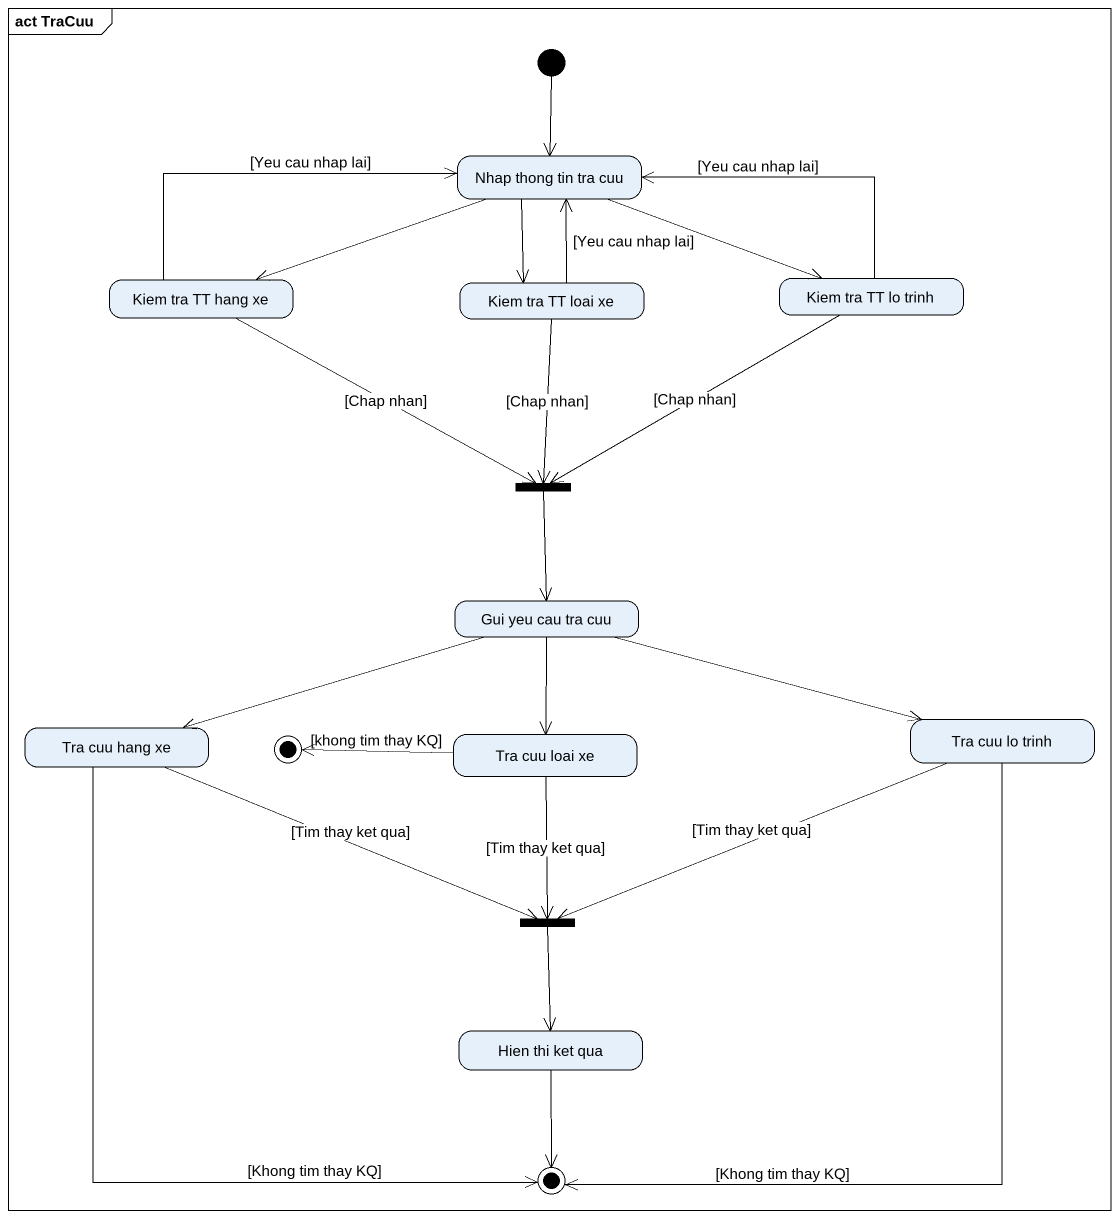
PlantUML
@startuml
mainframe act TraCuu
hide empty description
state "Nhap thong tin tra cuu" as Nhap_thong_tin_tra_cuu
state "Kiem tra TT lo trinh" as Kiem_tra_TT_lo_trinh
state "Kiem tra TT hang xe" as Kiem_tra_TT_hang_xe
state "Kiem tra TT loai xe" as Kiem_tra_TT_loai_xe
state fork1 <<join>>
state "Gui yeu cau tra cuu" as Gui_yeu_cau_tra_cuu
state "Tra cuu hang xe" as Tra_cuu_hang_xe
state final1 <<end>>
state "Tra cuu loai xe" as Tra_cuu_loai_xe
state "Tra cuu lo trinh" as Tra_cuu_lo_trinh
state fork2 <<join>>
state "Hien thi ket qua" as Hien_thi_ket_qua
state final2 <<end>>
[*] --> Nhap_thong_tin_tra_cuu
Nhap_thong_tin_tra_cuu -right-> Kiem_tra_TT_lo_trinh
Nhap_thong_tin_tra_cuu -left-> Kiem_tra_TT_hang_xe
Nhap_thong_tin_tra_cuu --> Kiem_tra_TT_loai_xe
Kiem_tra_TT_lo_trinh -left-> Nhap_thong_tin_tra_cuu : [Yeu cau nhap lai]
Kiem_tra_TT_lo_trinh -left-> fork1 : [Chap nhan]
Kiem_tra_TT_hang_xe -right-> Nhap_thong_tin_tra_cuu : [Yeu cau nhap lai]
Kiem_tra_TT_hang_xe -right-> fork1 : [Chap nhan]
Kiem_tra_TT_loai_xe -up-> Nhap_thong_tin_tra_cuu : [Yeu cau nhap lai]
Kiem_tra_TT_loai_xe --> fork1 : [Chap nhan]
fork1 --> Gui_yeu_cau_tra_cuu
Gui_yeu_cau_tra_cuu -left-> Tra_cuu_hang_xe
Gui_yeu_cau_tra_cuu --> Tra_cuu_loai_xe
Gui_yeu_cau_tra_cuu -right-> Tra_cuu_lo_trinh
Tra_cuu_hang_xe -right-> fork2 : [Tim thay ket qua]
Tra_cuu_hang_xe --> final2 : [Khong tim thay KQ]
Tra_cuu_loai_xe -left-> final1 : [khong tim thay KQ]
Tra_cuu_loai_xe --> fork2 : [Tim thay ket qua]
Tra_cuu_lo_trinh -left-> fork2 : [Tim thay ket qua]
Tra_cuu_lo_trinh --> final2 : [Khong tim thay KQ]
fork2 --> Hien_thi_ket_qua
Hien_thi_ket_qua --> final2
@enduml
